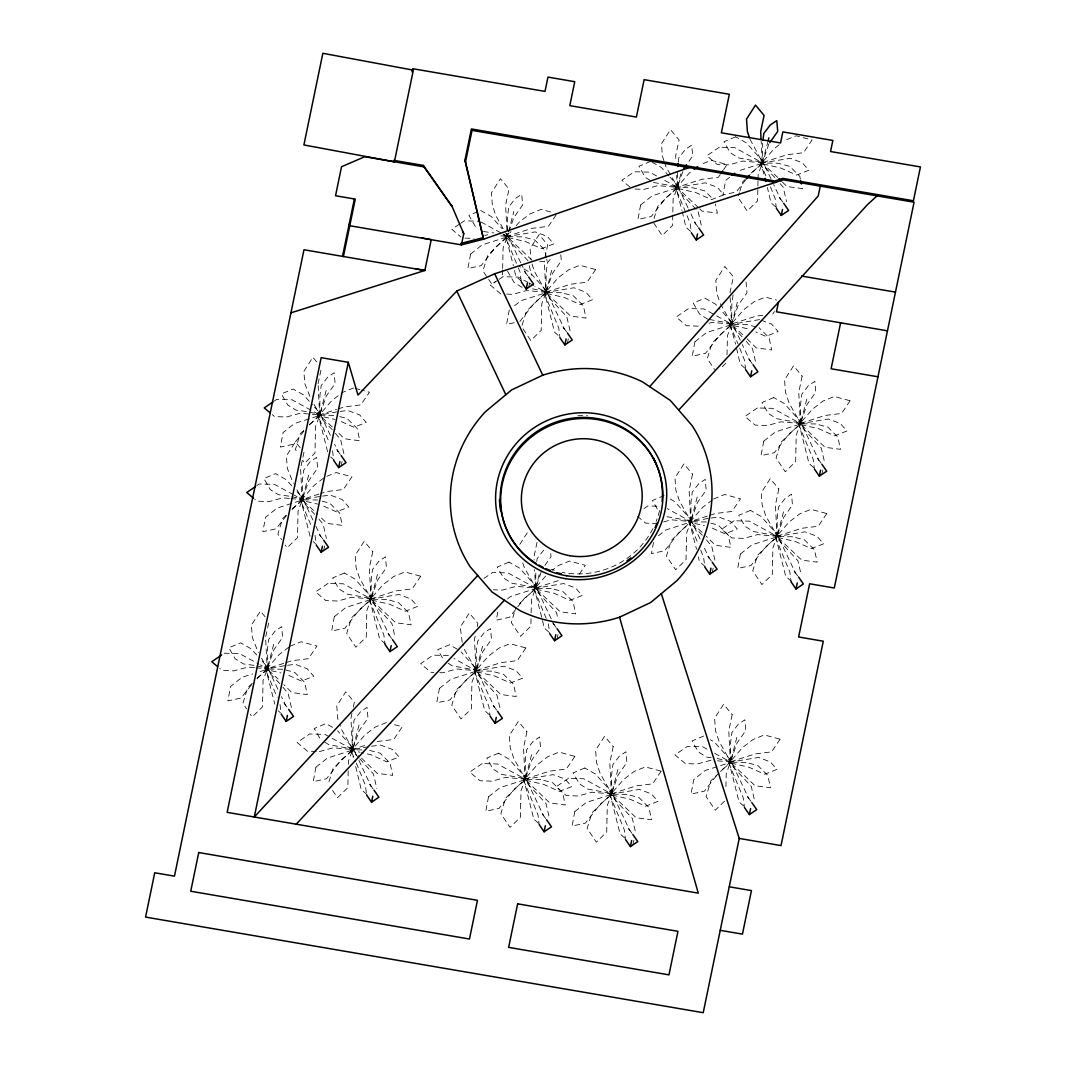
<?xml version="1.0" encoding="UTF-8"?>
<svg xmlns="http://www.w3.org/2000/svg" width="1066" height="1066" viewBox="0 0 1066 1066"><rect width="100%" height="100%" fill="white"/><g stroke="black" fill="none" stroke-linecap="round" stroke-linejoin="round"><path stroke-width="0.75" stroke-dasharray="5 3.75" d="M267.326 668.609L267.433 649.327L268.712 639.387L275.241 630.899L281.677 626.635L282.623 637.415L273.802 649.9L267.326 668.609L273.789 643.824M302.318 499.394L302.424 480.1L303.703 470.173L310.233 461.685L316.669 457.421L317.615 468.201L308.794 480.686L302.318 499.394L308.78 474.61M319.813 414.781L319.92 395.499L321.199 385.559L327.728 377.071L334.164 372.807L335.11 383.587L326.289 396.072L319.813 414.781L326.276 389.996M352.686 749.371L352.793 730.077L354.072 720.15L360.601 711.662L367.037 707.398L367.983 718.178L359.162 730.663L352.686 749.371L359.149 724.587M371.115 598.799L371.221 579.504L372.5 569.577L379.03 561.089L385.466 556.825L386.412 567.605L377.591 580.091L371.115 598.799L377.577 574.014M476.196 670.527L476.315 651.246L477.595 641.306L484.124 632.818L490.547 628.554L491.506 639.334L482.685 651.819L476.196 670.527L482.671 645.743M508.442 233.108L507.363 236.226L507.469 216.931L508.749 207.004L515.278 198.516L521.714 194.239L522.66 205.032L513.839 217.517L508.975 231.549M525.258 778.966L525.365 759.672L526.644 749.744L533.173 741.256L539.609 736.979L540.555 747.772L531.734 760.245L525.258 778.966L531.721 754.182M541.115 572.282L535.718 587.886L535.812 571.802M560.783 254.747L561.329 260.904L552.508 273.389L546.032 292.097L546.138 272.816L547.418 262.876L551.149 258.025M611.551 793.757L611.657 774.462L612.937 764.535L619.466 756.047L625.902 751.783L626.848 762.563L618.027 775.049L611.551 793.757L618.014 768.972M682.8 171.546L677.403 187.15L677.496 171.066M690.875 521.354L690.981 502.073L692.26 492.132L698.79 483.644L705.226 479.38L706.172 490.16L697.351 502.646L690.875 521.354L697.337 496.569M746.04 281.957L747 292.75L738.178 305.222L731.689 323.944L731.809 304.649L733.088 294.709M730.503 761.777L730.623 742.482L731.902 732.555L738.432 724.067L744.854 719.803L745.814 730.583L736.992 743.069L730.503 761.777L736.966 736.992M768.906 143.897L762.417 162.605L762.536 143.31M777.167 536.158L777.274 516.863L778.553 506.936L785.082 498.448L791.505 494.171L792.464 504.964L783.643 517.45L777.167 536.158L783.63 511.374M800.486 423.349L800.606 404.054L801.872 394.114L808.401 385.639L814.837 381.361L815.796 392.155L806.975 404.627L800.486 423.349L806.949 398.564M502.619 270.031L502.526 274.495L500.22 276.747M502.646 268.539L503.099 247.952L507.549 236.092L487.682 255.387L482.938 270.951L492.146 284.635L495.597 281.251M531.028 618.706L530.881 626.155L520.501 636.295L511.307 622.597L516.037 607.047M672.779 214.986L672.566 225.419L662.186 235.559L652.992 221.861M727.012 354.765L727.438 335.657L731.889 323.811L712.021 343.105L707.278 358.656L714.633 369.609M348.196 770.945L347.849 787.641L337.469 797.781L330.1 786.828M348.342 764.375L348.422 761.097L352.873 749.238L333.005 768.533L328.261 784.096M531.148 612.737L531.454 599.612L535.905 587.752L517.21 605.914M672.833 212.001L673.139 198.876L677.59 187.016L657.722 206.311L653.458 220.316M725.946 786.628L726.252 773.503L730.703 761.644L720.176 771.864M758.006 180.9L757.593 200.888L747.199 211.015L738.005 197.33L739.431 192.666M758.046 179.248L758.166 174.331L762.616 162.472L749.758 174.957M536.744 561.502L537.104 558.651L543.633 550.176M678.243 162.179L678.789 157.915L685.318 149.44L691.754 145.163L692.7 155.956L687.41 163.444M509.268 309.966L506.563 324.384L515.424 322.465M497.755 612.15L496.25 620.172L509.535 617.267L524.379 598.359L536.478 588.285L510.521 596.534L506.67 599.598M653.511 542.421L651.406 553.64L664.691 550.749L679.548 531.841L691.634 521.767L665.677 530.015L657.975 536.145M265.967 668.995L266.313 667.316M300.945 499.781L301.292 498.102M318.441 415.167L318.787 413.488M369.742 599.185L370.089 597.506M351.314 749.758L351.66 748.079M505.99 236.599L506.337 234.933M544.659 292.484L545.006 290.805M474.836 670.914L475.183 669.235M534.346 588.259L534.692 586.593M523.899 779.339L524.245 777.674M676.031 187.523L676.377 185.857M610.178 794.143L610.525 792.464M761.057 162.991L761.404 161.312M689.502 521.74L689.849 520.061M730.33 324.317L730.676 322.652M729.144 762.163L729.49 760.484M775.795 536.531L776.141 534.865M799.127 423.722L799.473 422.056M318.068 383.707L321.479 367.61M303.983 452.224L300.572 468.307L302.131 498.835L294.136 484.777M268.659 623.05L265.581 637.535L267.14 668.049L261.543 658.215M351.967 713.46L350.941 718.284L352.5 748.812L341.307 729.131L339.734 724.44M353.326 707.024L354.352 702.201L345.757 691.861L336.776 705.879L337.656 718.178L339.215 722.868M544.966 257.799L547.697 244.927L539.103 234.6L530.122 248.605L530.895 259.371M475.143 636.229L474.463 639.453L476.009 669.968L464.829 650.287L462.737 644.037M477.182 626.568L477.874 623.357L469.28 613.03L460.299 627.035L462.218 642.465M537.037 542.314L533.973 556.798L534.133 560.01M729.957 292.857L733.368 276.76L724.773 266.433L715.792 280.451L716.658 292.75L719.79 302.131M341.027 466.188L342.106 461.551M323.531 550.802L324.983 544.606M528.576 287.633L529.655 282.983M567.245 343.519L568.325 338.868M556.932 639.294L558.011 634.643M632.764 845.165L634.203 838.969M712.088 572.762L713.167 568.125M821.699 474.756L822.792 470.106M507.363 236.226L508.162 233.121M508.575 231.575L513.825 211.441M546.032 292.097L552.494 267.313M535.718 587.886L539.756 572.389M677.403 187.15L681.041 173.198M762.417 162.605L767.667 142.471M731.689 323.944L738.152 299.16M522.087 325.263L526.351 311.272L546.218 291.977L541.768 303.823L541.195 330.38L530.815 340.52L521.62 326.822M739.897 191.107L742.749 181.766L745.081 179.501M519.808 544.393L527.897 531.774M556.132 214.906L548.404 226.325L531.881 228.364L506.856 236.412L511.027 231.615M720.163 174.704L718.444 177.249L701.921 179.288L676.897 187.336L689.409 172.959L692.953 170.24M723.601 169.641L727.039 164.564L711.209 160.313L700.069 164.79M579.331 574.174L585.341 565.3L569.524 561.049L558.384 565.526L552.455 570.07M772.743 314.044L774.462 311.499M544.846 565.42L551.015 556.692L550.602 552.068M519.848 321.492L534.706 302.584L546.791 292.51L520.834 300.759L513.132 306.888M303.903 431.037L293.63 444.176L280.345 447.067L283.05 432.636L294.616 423.442L320.573 415.194L309.686 424.255M286.408 515.638L276.134 528.789L262.849 531.681L265.554 517.25L277.12 508.042L303.077 499.807L292.191 508.868M251.416 684.865L241.143 698.003L227.858 700.895L230.576 686.464L242.129 677.27L252.815 673.872M745.6 180.007L736.233 192L722.948 194.891L725.666 180.46L729.517 177.396M716.432 775.715L704.32 791.172L691.035 794.063L693.753 779.632L705.306 770.425L731.276 762.19L720.389 771.251M516.237 225.632L519.355 222.034L530.029 213.866L541.168 209.389L552.241 212.361M545.632 576.093L535.212 588.072L560.236 580.024M722.242 366.717L726.865 362.213M724.52 801.179L715.286 810.187L706.092 796.502L710.835 780.938L719.017 772.997M303.65 430.544L300.132 433.955L295.402 449.506L298.16 453.61M309.486 424.868L320 414.661L315.549 426.507L314.976 453.063L304.596 463.19L302.757 460.459M286.154 515.158L282.637 518.556L277.906 534.119L281.584 539.596M291.991 509.481L302.504 499.261L298.054 511.12L297.481 537.664L287.1 547.804L285.262 545.072M252.322 683.239L247.658 687.77L242.915 703.333L246.592 708.81M256.999 678.696L267.526 668.475L263.062 680.335L262.489 706.891L252.109 717.018L250.27 714.287M751.09 173.092L763.189 163.018L737.219 171.266M257.199 678.083L268.099 669.022L258.931 671.926M779.166 144.789L774.422 148.414L761.923 162.792L786.948 154.757L803.471 152.704L812.052 140.019L796.222 135.782L785.082 140.259M288.806 647.169L279.332 654.417L266.833 668.795L284.022 663.265M712.355 499.914L702.88 507.163L690.368 521.54L707.571 516.024M459.273 224.233L451.811 229.337L460.912 237.025M460.525 223.38L464.256 220.835L479.58 221.222M274.215 401.096L276.707 399.39L292.044 399.79L319.853 414.994L300.279 413.235L286.421 417.019L274.508 416.54L272.23 414.621M497.955 280.118L490.48 285.208L500.727 293.856M499.194 279.265L502.925 276.707L518.263 277.107L527.99 282.423M256.719 485.71L259.211 484.004L274.548 484.39L292.617 494.278M483.897 578.438L492.612 572.495L507.936 572.882L535.758 588.086L516.184 586.34L502.326 590.111L493.385 589.764M644.037 508.522L647.768 505.964L660.027 506.283M477.701 211.681L468.893 215.372L475.276 226.405L477.994 228.124M650.673 161.379L638.947 166.296L645.316 177.329L652.139 181.606M664.145 495.597L652.419 500.5L658.788 511.547M703.773 736.006L692.047 740.923L698.417 751.956L706.611 757.087L711.102 757.699M353.619 387.957L342.479 392.435L331.819 400.589L319.32 414.967L336.51 409.451M289.992 646.263L301.132 641.785L316.962 646.023L308.367 658.708L291.844 660.76L285.595 662.772M713.54 499.008L724.68 494.531L740.51 498.781L731.916 511.467L715.393 513.506L709.143 515.518M386.492 722.535L375.352 727.025L364.679 735.18L352.18 749.558L367.823 744.534M338.082 408.944L344.331 406.932L360.854 404.893L369.449 392.208L361.534 390.076M319.014 494.051L301.825 499.581L314.323 485.203L324.983 477.048L336.123 472.558L351.953 476.808L343.359 489.494L326.836 491.546L320.586 493.545M484.75 235.519L487.828 234.68M709.09 323.238L712.168 322.398L731.729 324.144L715.046 315.03M663.652 521.914L671.34 519.808L690.915 521.567L667.276 508.642M319.294 751.61L333.152 747.826L352.713 749.571L331.859 738.178M710.982 760.231L697.124 764.016L685.198 763.536L674.965 754.888L687.41 746.387L702.734 746.773L708.29 749.824M337.043 411.862L317.561 415.46L335.004 419.471M319.547 496.476L300.066 500.061L317.508 504.085M708.104 518.436L688.623 522.034L704.479 525.685M284.555 665.69L265.074 669.288L280.944 672.926M368.29 746.746L350.434 750.038L359.948 752.236M759.578 319.613L729.437 324.61L750.064 329.354M340.081 411.463L347.703 410.45L359.655 414.914L366.251 422.403L353.979 427.253L338.189 420.204M322.585 496.076L330.207 495.064L342.159 499.528L348.755 507.016L336.483 511.867L320.693 504.804M711.142 518.036L718.764 517.023L730.716 521.487L737.312 528.976L725.04 533.826L710.676 527.417M287.593 665.291L295.215 664.278L307.168 668.742L313.764 676.23L301.491 681.081L285.701 674.032M371.434 746.253L380.562 745.041L392.528 749.505L399.124 756.993L386.838 761.844L371.048 754.781L361.534 752.596M762.83 315.269L756.22 316.082L731.196 324.131L743.695 309.753L754.355 301.585L765.508 297.108L776.581 300.079M377.204 741.51L393.727 739.471L402.308 726.785L389.65 723.388M333.698 415.38L319.64 415.207L335.204 429.705M317.775 500.007L302.144 499.821L317.708 514.318M706.332 521.98L690.688 521.78L705.119 535.145M282.783 669.235L267.153 669.035L278.133 679.015M361.88 749.918L352.5 749.798L357.376 754.235M448.426 655.537L433.102 655.137L420.657 663.638L430.891 672.286L433.875 672.406M224.22 653.218L239.557 653.618L259.025 664.251M635.07 189.028L644.011 189.375L657.869 185.604L677.443 187.35L662.146 178.995M465.029 238.104L473.97 238.451M506.683 294.096L512.639 294.336L526.497 290.552L546.072 292.311L534.945 286.234M698.31 326.169L686.384 325.703L676.15 317.055L688.596 308.554L703.92 308.94L713.66 314.257M657.482 523.593L645.57 523.113L637.601 516.397M439.832 672.646L442.816 672.766L456.674 668.982L476.236 670.741L453.996 658.575M316.309 751.49L307.381 751.13L297.134 742.482L309.58 733.981L324.903 734.367L330.473 737.419M500.873 235.839L507.389 236.425L503.219 234.147M289.312 498.435L282.783 497.849L268.925 501.633L257.013 501.153L254.734 499.234M290.938 498.582L302.358 499.594L294.016 495.037M254.321 667.649L247.805 667.063L233.934 670.847L222.021 670.367L219.743 668.449M255.947 667.796L267.366 668.822L260.41 665.011M717.498 760.818L730.543 761.977L713.86 752.862M539.636 261.21L547.364 262.223L546.698 259.145M653.498 182.459L678.962 187.096L670.088 177.222M483.458 231.535L493.931 232.961M709.29 319.454L733.248 323.891L721.056 310.313M306.382 411.516L295.908 410.104L287.727 404.973L281.357 393.927L293.083 389.023L303.637 394.993L312.498 404.867M666.97 516.677L692.434 521.314L674.698 501.566L669.421 498.582M288.886 496.13L278.413 494.704L270.231 489.574L263.862 478.541L275.588 473.624L286.141 479.607L291.684 485.776M253.895 665.344L243.434 663.931L235.24 658.801L228.87 647.755L240.596 642.851L251.15 648.821L256.693 654.99M502.925 234.893L508.922 236.186L506.696 233.707M532.6 288.833L547.591 292.057L529.855 272.31L519.302 266.34M309.38 412.169L321.372 414.741L313.617 406.106M291.884 496.769L303.877 499.354L296.121 490.706M717.085 758.512L732.062 761.737L714.327 741.989L710.369 739.751M256.893 665.984L268.885 668.569L261.13 659.921M756.074 326.916L747.146 324.557L731.516 324.37L745.933 337.735M339.734 416.579L347.17 418.538L357.15 428.479L359.815 440.791L344.371 438.739L336.35 430.837M710.795 523.153L718.231 525.112L728.211 535.052L730.876 547.364L715.433 545.312L706.265 536.278M322.238 501.193L329.674 503.152L339.654 513.079L342.319 525.405L326.876 523.353L318.854 515.438M285.755 670.008L294.682 672.366L304.663 682.293L307.328 694.619L291.884 692.567L283.862 684.665M369.622 750.384L380.042 753.129L390.023 763.056L392.688 775.382L377.244 773.33L358.602 755.341M355.205 388.384L359.948 389.65M761.071 320.16L771.531 324.064L778.14 331.566L765.854 336.416L755.807 331.926M656.576 175.943L649.62 172.146L634.297 171.759L621.851 180.261L629.819 186.976M480.979 221.981L501.833 233.387M529.376 283.183L533.56 285.461M651.992 162.125L661.226 167.349L668.982 175.997M480.633 210.455L491.186 216.425L502.273 228.777M457.381 649.247L449.466 644.77L437.74 649.674L444.109 660.72M332.552 727.332L325.956 723.601L314.217 728.518L320.599 739.551M707.797 319.254L699.602 314.124L693.233 303.09L704.959 298.174L715.513 304.143L719.95 309.087M522.127 287.42L513.945 282.29L507.576 271.257M448.213 663.279L452.304 665.85L477.755 670.487L461.138 651.979M324.69 742.123L328.781 744.681L354.245 749.331L337.616 730.81M775.568 206.831L770.958 202.727L767.373 187.443M690.541 231.375L685.931 227.271L682.347 211.987M744.841 368.17L740.23 364.066L736.286 347.25M813.638 467.574L809.027 463.47L799.034 423.922L821.246 447.973L824.604 462.364M521.66 281.477L515.891 276.347L513.745 267.18M558.024 335.297L554.573 332.219L544.579 292.684L566.792 316.722L570.15 331.126M791.465 581.41L785.695 576.28L775.715 536.731L797.928 560.783L801.272 575.174M705.172 566.606L699.416 561.476L698.337 556.892M548.857 632.111L544.246 628.007L542.101 618.84M743.655 806.003L739.044 801.898L729.064 762.35L751.263 786.402L754.621 800.793M330.66 456.954L334.111 460.032M313.164 541.568L315.456 543.62M489.347 714.753L484.737 710.649L474.756 671.1L496.969 695.152L500.314 709.556M624.689 837.983L620.079 833.878L610.098 794.33L632.311 818.382L635.656 832.773M385.412 644.051L379.643 638.92L369.662 599.372L391.875 623.423L395.22 637.814M538.41 823.192L533.8 819.088L523.806 779.539L546.019 803.591L549.376 817.982M278.173 710.782L280.478 712.834M366.984 794.623L361.214 789.493L355.324 765.082M777.807 177.529L762.243 163.031L777.874 163.231L789.773 166.363L799.767 176.29L800.433 179.381M782.391 182.046L786.988 186.563L802.432 188.615L801.765 185.537M698.523 207.71L677.216 187.576L692.86 187.763L704.759 190.907L713.634 199.728M699.669 208.843L701.961 211.095L717.405 213.147L715.406 203.912M747.079 338.855L756.26 347.889L771.704 349.941L769.039 337.629L759.045 327.702M531.921 260.184L507.176 236.652L522.806 236.839L534.719 239.983L544.699 249.91L546.365 257.612M774.902 177.582L760.977 163.178L764.655 176.809M742.029 336.696L730.25 324.517L735.567 344.198M702.281 535.225L689.422 521.94L696.538 549.256M332.286 429.758L318.361 415.367L327.635 451.851M314.79 514.372L300.865 499.967L310.139 536.465M358.736 757.699L351.234 749.944L353.272 757.513M359.802 758.805L373.446 773.996L376.791 788.387M279.812 683.586L265.874 669.182L274.788 704.146M780.072 183.619L783.19 187.23L786.535 201.621M696.098 209.362L675.951 187.723L681.987 210.455M746.24 341.333L752.463 348.569L755.807 362.96M528.123 260.85L505.91 236.799L513.386 265.647M706.465 539.956L711.635 545.979L714.98 560.383M335.404 433.382L340.574 439.405L343.932 453.81M318.934 519.195L323.078 524.019L326.436 538.41M282.916 687.21L288.087 693.233L291.444 707.624M316.709 361.867L312.884 357.283L303.903 371.288L304.783 383.587L310.832 398.764M300.172 447.627L295.389 441.884L286.408 455.902L287.287 468.201L293.337 483.364M265.181 616.841L260.397 611.111L251.416 625.116L252.296 637.415L258.345 652.592M782.884 202.207L778.553 196.291L780.805 199.555L773.689 184.658M697.87 226.752L693.526 220.835L695.792 224.087L688.676 209.203M752.156 363.546L747.826 357.63L750.078 360.881L742.256 344.505M820.953 462.95L816.623 457.034L818.875 460.285L799.82 420.377L797.648 421.83L813.211 459.326L814.451 469.093M797.635 575.76L793.291 569.844L795.542 573.108L776.488 533.187L774.329 534.639L789.879 572.136L791.119 581.903M527.83 275.827L523.486 269.911L525.751 273.176L521.474 264.235M566.499 331.713L562.155 325.783L564.42 329.048L545.352 289.139L543.194 290.592L558.757 328.075L559.996 337.855M711.342 560.969L706.998 555.04L709.263 558.304L702.854 544.899M750.97 801.379L746.64 795.463L748.892 798.727L729.837 758.805L727.665 760.258L743.229 797.754L744.468 807.522M556.185 627.488L551.842 621.571L554.107 624.823L551.961 620.359M632.018 833.359L627.674 827.443L629.939 830.707L610.871 790.785L608.713 792.251L624.276 829.734L625.515 839.502M340.281 454.396L335.937 448.466L338.202 451.731L334.644 444.282M496.663 710.143L492.332 704.213L494.584 707.478L475.529 667.556L473.357 669.022L488.921 706.505L490.16 716.285M545.725 818.568L541.381 812.652L543.647 815.903L524.592 775.995L522.42 777.447L537.984 814.944L539.223 824.711M322.785 538.996L318.441 533.08L320.706 536.345L315.723 525.911M391.582 638.401L387.238 632.484L389.49 635.749L370.435 595.827L368.276 597.28L383.827 634.776L385.079 644.544M373.153 788.973L368.809 783.057L371.061 786.322L357.323 756.993M286.927 707.038L283.449 702.294L285.715 705.559L281.437 696.618M720.323 303.703L731.503 323.371L730.197 297.68M503.179 228.63L495.983 215.985L492.332 205.032L491.453 192.733L500.434 178.715L509.028 189.042L505.617 205.138L507.176 235.653L503.978 230.043M314.03 404.387L319.627 414.221L318.148 385.306M520.768 262.742L506.683 233.254L504.524 234.707L517.73 266.327M551.255 618.866L535.039 584.914L532.88 586.367L547.258 620.918M771.011 178.861L761.75 159.633L759.578 161.099L767.387 179.381M687.956 207.71L676.723 184.178L674.565 185.631L690.128 223.127L691.368 232.894M740.284 340.187L731.023 320.973L728.851 322.425L737.965 343.772M700.109 539.05L690.195 518.382L688.036 519.848L698.323 544.126M330.367 435.354L319.134 411.809L316.975 413.275L329.021 441.95M312.871 519.955L301.638 496.423L299.479 497.875L311.525 526.564M356.657 755.554L352.007 746.4L349.848 747.852L355.698 761.577M277.88 689.169L266.66 665.637L264.488 667.103L277.12 697.244M356.35 763.096L365.398 785.349L366.651 795.116M770.452 186.843L775.142 198.582L776.381 208.35M739.724 348.169L744.414 359.922L745.654 369.689M700.668 549.989L703.6 557.331L704.839 567.112M518.316 267.793L520.088 272.203L521.327 281.97M749.998 139.233L762.23 162.045L761.177 141.165M663.931 160.646L662.372 155.956L661.493 143.657L670.474 129.639L679.069 139.966L675.657 156.062L675.911 160.886M664.451 162.205L666.023 166.909L677.216 186.577L676.644 175.344M532.041 264.035L534.652 271.857L545.845 291.538L544.286 261.023M522.766 562.941L524.339 567.645L535.532 587.313L534.626 569.644M541.741 617.307L534.266 588.459L556.479 612.51L557.971 618.906M698.163 211.774L701.508 226.165M529.242 265.647L531.468 275.241M548.444 623.863L549.683 633.63M332.539 450.758L333.778 460.539M315.043 535.372L316.282 545.139M280.052 704.586L281.291 714.353M659.561 510.574A81.602 78.671 -23.7 0 1 656.176 521.354M652.872 528.683A81.602 78.671 -23.7 0 1 562.195 572.322M554.307 570.337A81.602 78.671 -23.7 0 1 551.229 569.324M577.785 415.767A81.602 78.671 -23.7 0 1 587.606 415.767M366.544 623.65L366.278 637.068L355.897 647.209L346.69 633.524L351.434 617.96L371.301 598.666L366.851 610.525L366.544 623.65M471.638 695.392L471.372 708.81L460.978 718.937L451.784 705.252L456.528 689.689L476.395 670.407L471.945 682.253L471.638 695.392M520.688 803.817L520.421 817.236L510.041 827.376L500.847 813.691L505.59 798.128L525.458 778.833L520.994 790.692L520.688 803.817M606.98 818.608L606.714 832.04L596.334 842.167L587.139 828.482L591.87 812.918L611.737 793.624L607.287 805.483L606.98 818.608M686.304 546.218L686.038 559.637L675.657 569.764L666.463 556.079L671.194 540.529L691.061 521.234L686.611 533.08L686.304 546.218M772.597 561.009L772.33 574.427L761.937 584.568L752.743 570.883L757.486 555.319L777.354 536.025L772.903 547.884L772.597 561.009M795.929 448.2L795.662 461.618L785.269 471.758L776.075 458.06L780.818 442.51L800.686 423.215L796.222 435.061L795.929 448.2M334.351 616.654L331.646 631.085L344.931 628.194L359.775 609.286L371.874 599.212L345.917 607.447L334.351 616.654M315.922 767.227L313.217 781.658L326.502 778.766L341.347 759.858L353.446 749.784L327.489 758.019L315.922 767.227M470.599 254.081L467.894 268.512L481.179 265.621L496.023 246.712L508.122 236.639L482.165 244.874L470.599 254.081M439.445 688.383L436.727 702.814L450.012 699.922L464.869 681.014L476.968 670.94L450.998 679.189L439.445 688.383M488.508 796.822L485.79 811.253L499.075 808.348L513.932 789.44L526.031 779.366L500.061 787.614L488.508 796.822M640.639 205.005L637.934 219.436L651.219 216.531L666.063 197.623L678.163 187.549L652.205 195.798L640.639 205.005M574.787 811.612L572.082 826.043L585.367 823.152L600.211 804.244L612.31 794.17L586.353 802.418L574.787 811.612M694.939 341.8L692.22 356.231L705.505 353.326L720.363 334.418L732.462 324.344L706.492 332.592L694.939 341.8M740.404 554.014L737.699 568.445L750.984 565.553L765.828 546.645L777.927 536.558L751.956 544.806L740.404 554.014M763.736 441.204L761.017 455.635L774.302 452.73L789.16 433.822L801.259 423.748L775.288 431.996L763.736 441.204M372.78 551.628L369.369 567.712L370.928 598.239L359.735 578.558L356.084 567.605L355.205 555.306L364.186 541.288L372.78 551.628M526.924 731.782L523.513 747.879L525.072 778.393L513.879 758.726L510.228 747.772L509.348 735.473L518.329 721.455L526.924 731.782M613.216 746.586L609.805 762.683L611.364 793.197L600.171 773.516L596.52 762.563L595.641 750.264L604.622 736.26L613.216 746.586M692.54 474.183L689.129 490.28L690.688 520.794L679.495 501.113L675.844 490.16L674.965 477.861L683.946 463.857L692.54 474.183M802.152 376.165L798.754 392.261L800.3 422.776L789.107 403.108L785.455 392.155L784.576 379.856L793.57 365.838L802.152 376.165M778.833 488.974L775.422 505.071L776.981 535.585L765.788 515.917L762.137 504.964L761.257 492.665L770.238 478.647L778.833 488.974M732.182 714.606L728.771 730.703L730.317 761.217L719.124 741.536L715.473 730.583L714.606 718.284L723.587 704.266L732.182 714.606M595.667 269.525L587.073 282.21L570.55 284.249L545.539 292.284L558.038 277.906L568.698 269.751L579.837 265.274L595.667 269.525M420.737 576.213L412.156 588.898L395.633 590.95L370.608 598.985L383.107 584.608L393.78 576.453L404.92 571.962L420.737 576.213M525.831 647.941L517.25 660.627L500.727 662.679L475.702 670.714L488.201 656.336L498.875 648.181L510.014 643.704L525.831 647.941M574.894 756.38L566.299 769.066L549.776 771.104L524.765 779.153L537.264 764.775L547.924 756.607L559.064 752.13L574.894 756.38M850.122 400.763L841.527 413.448L825.004 415.487L799.993 423.535L812.492 409.157L823.152 400.989L834.292 396.512L850.122 400.763M826.79 513.572L818.208 526.258L801.685 528.296L776.661 536.345L789.16 521.967L799.833 513.799L810.973 509.321L826.79 513.572M661.173 771.171L652.592 783.856L636.069 785.909L611.045 793.943L623.543 779.566L634.217 771.411L645.356 766.934L661.173 771.171M780.139 739.191L771.544 751.876L755.034 753.928L730.01 761.963L742.509 747.586L753.169 739.431L764.309 734.954L780.139 739.191M719.323 147.215L706.878 155.716L717.112 164.364L729.037 164.844L742.895 161.059L762.457 162.818L734.647 147.614L719.323 147.215M328.008 583.408L315.563 591.91L325.81 600.558L337.722 601.037L351.58 597.253L371.141 598.999L343.332 583.795L328.008 583.408M757.38 407.958L744.947 416.46L755.181 425.107L767.107 425.574L780.965 421.803L800.526 423.548L772.717 408.345L757.38 407.958M734.061 520.768L721.615 529.269L731.849 537.917L743.775 538.383L757.633 534.612L777.194 536.358L749.385 521.154L734.061 520.768M482.152 763.576L469.72 772.077L479.953 780.725L491.866 781.191L505.737 777.42L525.298 779.166L497.489 763.962L482.152 763.576M568.445 778.367L555.999 786.868L566.246 795.516L578.158 795.996L592.016 792.211L611.591 793.97L583.768 778.766L568.445 778.367M735.687 136.848L723.961 141.751L730.33 152.784L738.525 157.915L763.976 162.565L746.24 142.817L735.687 136.848M344.385 573.028L332.645 577.945L339.028 588.978L347.21 594.108L372.674 598.759L354.938 579.011L344.385 573.028M773.756 397.578L762.03 402.495L768.399 413.528L776.594 418.658L802.045 423.295L784.31 403.548L773.756 397.578M508.988 562.115L497.249 567.032L503.632 578.065L511.813 583.195L537.277 587.832L519.542 568.085L508.988 562.115M750.437 510.387L738.698 515.304L745.067 526.337L753.262 531.468L778.726 536.118L760.991 516.357L750.437 510.387M498.528 753.196L486.802 758.113L493.172 769.146L501.366 774.276L526.817 778.913L509.082 759.165L498.528 753.196M584.821 768L573.082 772.903L579.464 783.936L587.646 789.067L613.11 793.717L595.374 773.969L584.821 768M553.8 243.847L541.515 248.698L525.725 241.636L505.111 236.892L535.239 231.895L547.204 236.359L553.8 243.847M723.841 194.772L711.568 199.622L695.765 192.56L675.151 187.816L705.292 182.819L717.245 187.27L723.841 194.772M808.867 170.227L796.582 175.077L780.792 168.028L760.165 163.285L790.306 158.274L802.258 162.738L808.867 170.227M592.469 299.733L580.197 304.583L564.407 297.521L543.78 292.777L573.921 287.767L585.874 292.231L592.469 299.733M846.924 430.97L834.651 435.821L818.861 428.759L798.234 424.015L828.375 419.018L840.328 423.469L846.924 430.97M417.552 606.421L405.267 611.271L389.476 604.209L368.863 599.465L398.99 594.468L410.956 598.932L417.552 606.421M582.156 595.508L569.87 600.358L554.08 593.296L533.466 588.552L563.594 583.555L575.56 588.006L582.156 595.508M823.605 543.78L811.319 548.63L795.529 541.568L774.915 536.824L805.043 531.827L816.996 536.291L823.605 543.78M522.646 678.149L510.361 683L494.571 675.951L473.957 671.207L504.085 666.197L516.037 670.661L522.646 678.149M571.696 786.588L559.423 791.438L543.633 784.376L523.006 779.632L553.147 774.636L565.1 779.086L571.696 786.588M657.989 801.379L645.703 806.229L629.913 799.18L609.299 794.437L639.427 789.426L651.393 793.89L657.989 801.379M776.941 769.399L764.668 774.249L748.878 767.187L728.251 762.457L758.392 757.446L770.345 761.91L776.941 769.399M561.489 292.724L545.859 292.524L570.59 316.056L586.034 318.108L583.369 305.795L573.388 295.855L561.489 292.724M815.943 423.962L800.313 423.775L825.044 447.294L840.488 449.346L837.823 437.033L827.842 427.106L815.943 423.962M792.611 536.771L776.981 536.584L801.725 560.116L817.169 562.155L814.504 549.843L804.524 539.916L792.611 536.771M551.162 588.499L535.532 588.312L560.276 611.831L575.72 613.883L573.055 601.57L563.075 591.643L551.162 588.499M386.558 599.412L370.928 599.225L395.673 622.757L411.116 624.809L408.451 612.484L398.471 602.557L386.558 599.412M491.653 671.154L476.022 670.954L500.767 694.486L516.211 696.538L513.545 684.225L503.552 674.285L491.653 671.154M745.96 762.39L730.33 762.203L755.061 785.735L770.505 787.787L767.853 775.462L757.859 765.535L745.96 762.39M540.715 779.579L525.085 779.393L549.816 802.925L565.26 804.963L562.595 792.651L552.614 782.724L540.715 779.579M626.995 794.383L611.364 794.183L636.109 817.715L651.553 819.767L648.888 807.442L638.907 797.515L626.995 794.383"/><path stroke-width="1.5" d="M677.696 166.443L678.056 163.604M762.896 140.472L763.816 133.383L770.345 124.895L776.768 120.631L777.727 131.411L769.785 142.644M354.312 199.249L342.772 255.08L343.399 256.52L355.271 199.115L335.537 195.744L341.533 166.709L364.799 156.729L423.988 166.869L452.25 206.764L423.362 165.443L393.767 160.366L394.393 161.805L303.903 144.949L322.851 53.3L413.341 70.143L394.393 161.805M619.546 617.214L650.62 602.543L676.95 580.637A131.624 126.894 -23.7 0 0 692.074 425.561L670.314 400.443L642.478 381.855A131.624 126.894 -23.7 0 0 542.767 375.205L511.693 389.863L485.35 411.769A131.624 126.894 -23.7 0 0 470.239 566.859L491.999 591.976L519.822 610.565A131.624 126.894 -23.7 0 0 619.546 617.214L698.27 893.135L227.151 812.359L321.172 357.67L348.302 362.32L254.281 817.009L477.741 575.507M412.049 71.928L412.715 68.704L545.006 91.396L547.964 77.098L574.747 81.696L569.804 105.641L636.402 117.06L644.13 79.657L729.331 94.274L721.362 132.797L780.565 142.951L782.844 131.891L832.852 140.459L830.561 151.532L920.438 166.936L913.429 200.781L782.804 178.382L774.849 180.98L471.399 128.946L464.896 160.38L483.578 239.21L689.089 167.602M281.291 714.353L286.181 721.415L287.42 715.406M316.282 545.139L321.172 552.201L322.412 546.192M333.778 460.539L338.668 467.601L339.907 461.591M349.142 224.286L349.768 225.726L461.431 244.874L483.578 239.21L465.536 161.819L472.025 130.372L775.488 182.406M451.611 205.325L463.75 233.694L461.431 244.874L460.805 243.434L482.938 237.771M385.079 644.544L389.956 651.606L391.209 645.596M366.651 795.116L371.528 802.178L372.78 796.169M521.327 281.97L526.204 289.033L527.457 283.023M559.996 337.855L564.887 344.918L566.126 338.908M490.16 716.285L495.05 723.334L496.29 717.325M549.683 633.63L554.56 640.693L555.812 634.683M539.223 824.711L544.113 831.773L545.352 825.764M691.368 232.894L696.245 239.957L697.497 233.947M625.515 839.502L630.392 846.564L631.645 840.554M776.381 208.35L781.271 215.412L782.511 209.402M704.839 567.112L709.729 574.174L710.969 568.165M745.654 369.689L750.544 376.751L751.783 370.741M877.065 195.877L867.671 204.419L778.42 302.358L776.474 311.805L887.472 330.833M820.26 186.137L818.222 195.944L649.687 386.665M840.608 322.798L831.107 368.756L877.971 376.791M661.32 593.642L739.244 838.422L703.214 1012.7L145.562 917.08L154.73 872.774L174.464 876.159L303.983 249.75L424.854 270.484L431.224 239.69L421.563 237.878M744.468 807.522L749.358 814.584L750.597 808.574M791.119 581.903L796.009 588.965L797.248 582.955M814.451 469.093L819.341 476.156L820.58 470.146M768.08 140.925L768.879 137.82M721.016 173.438L722.735 170.906M683.879 168.428L686.531 164.684M746.506 178.861L749.265 175.397M678.682 410.104L778.42 302.358M296.215 824.205L504.351 600.225M739.244 838.422L781.032 845.591L823.285 641.212L798.621 636.988L809.627 583.782L834.292 588.006L914.068 202.22L783.43 179.821L494.691 273.762L456.781 291.058L357.989 395.1L348.302 362.32M746.253 178.368L748.585 176.09M732.089 175.344L734.661 173.305M694.139 169.334L697.697 166.602M272.976 401.949L264.261 407.892L269.951 412.702M255.48 486.549L246.766 492.505L253.601 498.275M221.728 654.924L211.788 661.72L217.464 666.53M526.204 289.033L533.586 284.076L528.696 277.013M338.668 467.601L346.037 462.631L341.147 455.582M696.245 239.957L703.627 235L698.736 227.937M564.887 344.918L572.255 339.961L567.365 332.898M781.271 215.412L788.64 210.455L783.763 203.393M321.172 552.201L328.541 547.244L323.651 540.182M750.544 376.751L757.913 371.794L753.036 364.732M286.181 721.415L293.55 716.459L288.659 709.396M389.956 651.606L397.338 646.649L392.448 639.587M554.56 640.693L561.942 635.736L557.052 628.673M819.341 476.156L826.71 471.199L821.819 464.136M709.729 574.174L717.098 569.204L712.208 562.155M371.528 802.178L378.91 797.221L374.019 790.159M495.05 723.334L502.419 718.377L497.542 711.315M796.009 588.965L803.378 584.008L798.501 576.946M544.113 831.773L551.482 826.816L546.591 819.754M630.392 846.564L637.774 841.607L632.884 834.545M749.358 814.584L756.727 809.627L751.836 802.565M290.938 312.844L424.854 270.484L415.194 268.672M801.659 276.054L895.467 292.137M729.251 886.792L751.45 890.603L742.442 934.136L720.243 930.325M778.953 178.662L781.245 180.914M494.691 273.762L542.767 375.205M456.781 291.058L505.83 394.74M464.896 160.38L465.536 161.819M463.11 232.255L463.75 233.694M423.362 165.443L423.988 166.869M749.478 137.674L747.386 131.411L746.52 119.112L755.501 105.108L764.095 115.434L760.684 131.531L761.084 139.553M765.068 178.328L765.881 181.353M800.766 180.914L801.432 183.992M500.62 510.587A81.602 78.671 -23.7 0 1 499.754 504.298M499.621 502.726A81.602 78.671 -23.7 0 1 499.434 499.581M653.351 457.994A81.602 78.671 -23.7 0 1 655.99 463.763M536.118 563.461A81.602 78.671 -23.7 0 1 507.336 466.029A81.602 78.671 -23.7 0 1 601.797 419.471A81.602 78.671 -23.7 0 1 662.133 501.353M656.962 523.153A81.602 78.671 -23.7 0 1 655.057 527.59M630.899 557.878A81.602 78.671 -23.7 0 1 626.955 560.783M561.396 573.788A81.602 78.671 -23.7 0 1 556.665 572.589M550.496 570.563A81.602 78.671 -23.7 0 1 546.045 568.738M543.14 567.379A81.602 78.671 -23.7 0 1 538.89 565.113M198.742 852.534L190.734 891.229L469.466 939.026L477.461 900.33L198.742 852.534M517.636 903.835L508.629 947.368L668.955 974.857L677.963 931.324L517.636 903.835M565.167 578.598A86.066 82.975 -23.7 0 0 661.946 466.602A86.066 82.975 -23.7 0 0 516.344 443.416A86.066 82.975 -23.7 0 0 565.167 578.598M569.777 555.692A60.749 58.563 -23.7 0 0 639.054 477.408A60.749 58.563 -23.7 0 0 536.518 459.832A60.749 58.563 -23.7 0 0 569.777 555.692M566.619 575.76A81.602 78.671 -23.7 0 0 658.388 469.573A81.602 78.671 -23.7 0 0 520.341 447.587A81.602 78.671 -23.7 0 0 566.619 575.76"/></g></svg>
